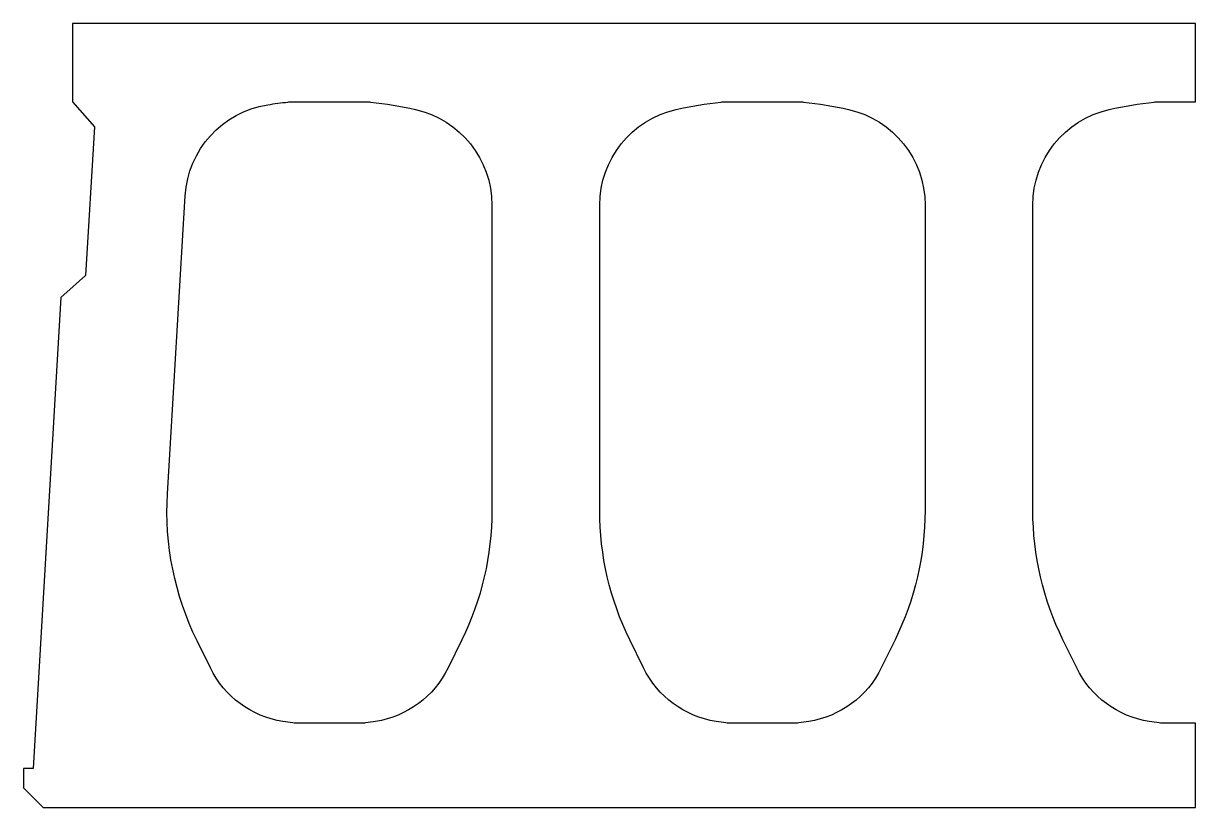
# Model space of a CAD drawing. Header units: millimetres. Extents: x 0 to 598, y 0 to 400.
import ezdxf

# ---------------------------------------------------------------- set-up
doc = ezdxf.new("R2010")
doc.units = ezdxf.units.MM
doc.layers.add('reinforced concrete', color=7, linetype='Continuous')

msp = doc.modelspace()

# ---------------------------------------------------------------- linework, layer by layer
at = {"layer": 'reinforced concrete'}
for points in [[(579.43, 43.15, -0.00853), (574.36, 43.87, -0.243738), (537.36, 71.22), (530.34, 85.51, -0.114562), (515, 151.6), (515, 307.32, -0.350641), (554, 356.1, -0.029097), (576.95, 359.89, -0.026371), (579.05, 360), (598, 360), (598, 400), (25, 400), (25, 360), (36.26, 347.31), (31.73, 271.44), (19.04, 260.18), (5, 20), (0, 20), (0, 10), (10, 0), (598, 0), (598, 43), (581.91, 43, -0.031039)], [(177.05, 359.89, -0.029097), (200, 356.1, -0.350641), (239, 307.32), (239, 151.6, -0.114562), (223.66, 85.51), (216.64, 71.22, -0.243738), (179.64, 43.87, -0.00853), (174.57, 43.15, -0.031039), (172.09, 43), (139.91, 43, -0.031039), (137.43, 43.15, -0.00853), (132.36, 43.87, -0.243738), (95.36, 71.22), (88.55, 85.09, -0.129692), (73.47, 160.12), (82.55, 312.12, -0.351929), (124.61, 358.52, -0.013036), (134.95, 359.89, -0.026371), (137.05, 360), (174.95, 360, -0.026371)], [(421, 356.1, -0.350641), (460, 307.32), (460, 151.6, -0.114562), (444.66, 85.51), (437.64, 71.22, -0.243738), (400.64, 43.87, -0.00853), (395.57, 43.15, -0.031039), (393.09, 43), (360.91, 43, -0.031039), (358.43, 43.15, -0.00853), (353.36, 43.87, -0.243738), (316.36, 71.22), (309.34, 85.51, -0.114562), (294, 151.6), (294, 307.32, -0.350641), (333, 356.1, -0.029097), (355.95, 359.89, -0.026371), (358.05, 360), (395.95, 360, -0.026371), (398.05, 359.89, -0.029097)]]:
    msp.add_lwpolyline(points, format="xyb", close=True, dxfattribs=at)

doc.saveas('drawing.dxf')
